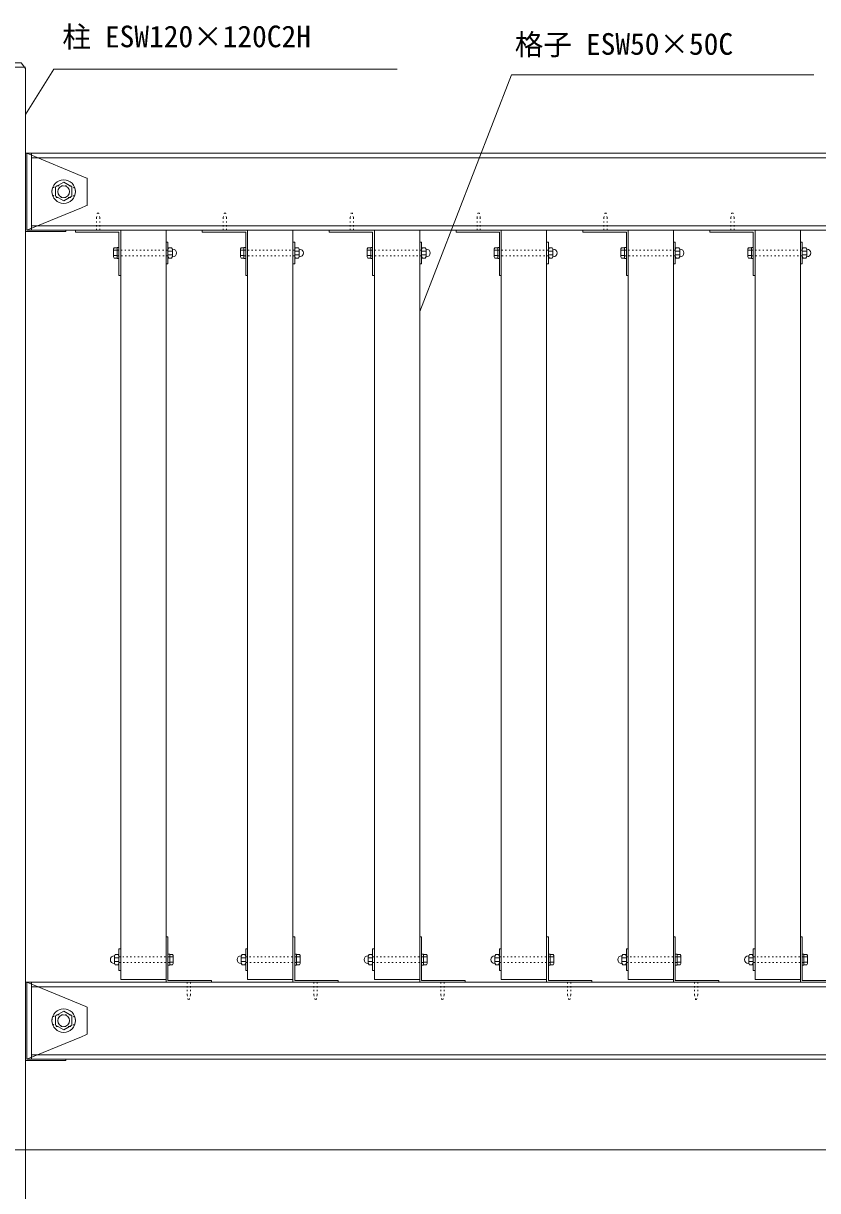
# Model space of a CAD drawing. Units: millimetres, scale not verified. Extents: x -3900 to 3900, y -2750 to 2750.
# Drawn here: x -1488 to -612, y 288 to 1576 of the extents above; entities that cross this region are included whole.
import ezdxf
from ezdxf.enums import TextEntityAlignment as Align

# ---------------------------------------------------------------- set-up
doc = ezdxf.new("R2010")
doc.units = ezdxf.units.MM
doc.header["$LTSCALE"] = 20
doc.linetypes.add('USER5', pattern=[0.208282, 0.069427, -0.138855])
doc.layers.add('0-1_IMPORTED', color=30, linetype='Continuous', lineweight=18)
doc.styles.add('ＭＳ ゴシック', font='')
doc.styles.get('ＭＳ ゴシック').set_extended_font_data('MS Gothic')

msp = doc.modelspace()

# ---------------------------------------------------------------- linework, layer by layer
at = {"layer": '0-1_IMPORTED'}
for p, q in [((-1606, 1527.55), (-1486, 1527.55)), ((-1479.5, 1427.55), (-112.5, 1427.55)), ((-1450.01, 1392.75), (-1450.5, 1390.26)), ((-1448.6, 1394.86), (-1450.01, 1392.75)), ((-1446.49, 1396.27), (-1448.6, 1394.86)), ((-1444, 1396.76), (-1446.49, 1396.27)), ((-1441.51, 1396.27), (-1444, 1396.76)), ((-1439.4, 1394.86), (-1441.51, 1396.27)), ((-1438, 1392.75), (-1439.4, 1394.86)), ((-1437.5, 1390.26), (-1438, 1392.75)), ((-1444, 1383.76), (-1441.51, 1384.26)), ((-1441.51, 1384.26), (-1439.4, 1385.67)), ((-112.5, 1352.55), (-1479.5, 1352.55)), ((-1329, 1326.55), (-1327.99, 1328.3)), ((-1325.01, 1328.3), (-1327.99, 1328.3)), ((-1324, 1326.55), (-1325.01, 1328.3)), ((-1189, 1326.55), (-1187.99, 1328.3)), ((-1185.01, 1328.3), (-1187.99, 1328.3)), ((-1184, 1326.55), (-1185.01, 1328.3)), ((-1049, 1326.55), (-1047.99, 1328.3)), ((-1045.01, 1328.3), (-1047.99, 1328.3)), ((-1044, 1326.55), (-1045.01, 1328.3)), ((-909, 1326.55), (-907.99, 1328.3)), ((-905.01, 1328.3), (-907.99, 1328.3)), ((-904, 1326.55), (-905.01, 1328.3)), ((-769, 1326.55), (-767.99, 1328.3)), ((-765.01, 1328.3), (-767.99, 1328.3)), ((-764, 1326.55), (-765.01, 1328.3)), ((-629, 1326.55), (-627.99, 1328.3)), ((-625.01, 1328.3), (-627.99, 1328.3)), ((-624, 1326.55), (-625.01, 1328.3)), ((-1389, 1325.46), (-1385, 1325.46)), ((-1389, 1319.64), (-1385, 1319.64)), ((-1329, 1326.55), (-1329, 1318.55)), ((-1324, 1324.54), (-1329, 1324.54)), ((-1324, 1320.56), (-1329, 1320.56)), ((-1329, 1318.55), (-1327.99, 1316.8)), ((-1325.01, 1316.8), (-1327.99, 1316.8)), ((-1324, 1318.55), (-1325.01, 1316.8)), ((-1323.75, 1326.8), (-1324, 1326.8)), ((-1324, 1326.55), (-1324, 1318.55)), ((-1323.75, 1318.3), (-1324, 1318.3)), ((-1249, 1325.46), (-1245, 1325.46)), ((-1249, 1319.64), (-1245, 1319.64)), ((-1189, 1326.55), (-1189, 1318.55)), ((-1184, 1324.54), (-1189, 1324.54)), ((-1184, 1320.56), (-1189, 1320.56)), ((-1189, 1318.55), (-1187.99, 1316.8)), ((-1185.01, 1316.8), (-1187.99, 1316.8)), ((-1184, 1318.55), (-1185.01, 1316.8)), ((-1183.75, 1326.8), (-1184, 1326.8)), ((-1184, 1326.55), (-1184, 1318.55)), ((-1183.75, 1318.3), (-1184, 1318.3)), ((-1109, 1325.46), (-1105, 1325.46)), ((-1109, 1319.64), (-1105, 1319.64)), ((-1049, 1326.55), (-1049, 1318.55)), ((-1044, 1324.54), (-1049, 1324.54)), ((-1044, 1320.56), (-1049, 1320.56)), ((-1049, 1318.55), (-1047.99, 1316.8)), ((-1045.01, 1316.8), (-1047.99, 1316.8)), ((-1044, 1318.55), (-1045.01, 1316.8)), ((-1043.75, 1326.8), (-1044, 1326.8)), ((-1044, 1326.55), (-1044, 1318.55)), ((-1043.75, 1318.3), (-1044, 1318.3)), ((-969, 1325.46), (-965, 1325.46)), ((-969, 1319.64), (-965, 1319.64)), ((-909, 1326.55), (-909, 1318.55)), ((-904, 1324.54), (-909, 1324.54)), ((-904, 1320.56), (-909, 1320.56)), ((-909, 1318.55), (-907.99, 1316.8)), ((-905.01, 1316.8), (-907.99, 1316.8)), ((-904, 1318.55), (-905.01, 1316.8)), ((-903.75, 1326.8), (-904, 1326.8)), ((-904, 1326.55), (-904, 1318.55)), ((-903.75, 1318.3), (-904, 1318.3)), ((-829, 1325.46), (-825, 1325.46)), ((-829, 1319.64), (-825, 1319.64)), ((-769, 1326.55), (-769, 1318.55)), ((-764, 1324.54), (-769, 1324.54)), ((-764, 1320.56), (-769, 1320.56)), ((-769, 1318.55), (-767.99, 1316.8)), ((-765.01, 1316.8), (-767.99, 1316.8)), ((-764, 1318.55), (-765.01, 1316.8)), ((-763.75, 1326.8), (-764, 1326.8)), ((-764, 1326.55), (-764, 1318.55)), ((-763.75, 1318.3), (-764, 1318.3)), ((-689, 1325.46), (-685, 1325.46)), ((-689, 1319.64), (-685, 1319.64)), ((-629, 1326.55), (-629, 1318.55)), ((-624, 1324.54), (-629, 1324.54)), ((-624, 1320.56), (-629, 1320.56)), ((-629, 1318.55), (-627.99, 1316.8)), ((-625.01, 1316.8), (-627.99, 1316.8)), ((-624, 1318.55), (-625.01, 1316.8)), ((-623.75, 1326.8), (-624, 1326.8)), ((-624, 1326.55), (-624, 1318.55)), ((-623.75, 1318.3), (-624, 1318.3)), ((-1388.25, 546.8), (-1388, 546.8)), ((-1388, 546.55), (-1386.99, 548.3)), ((-1388, 538.55), (-1388, 546.55)), ((-1388, 544.54), (-1383, 544.54)), ((-1386.99, 548.3), (-1384.01, 548.3)), ((-1383, 546.55), (-1384.01, 548.3)), ((-1383, 538.55), (-1383, 546.55)), ((-1323, 545.46), (-1327, 545.46)), ((-1248.25, 546.8), (-1248, 546.8)), ((-1248, 546.55), (-1246.99, 548.3)), ((-1248, 538.55), (-1248, 546.55)), ((-1248, 544.54), (-1243, 544.54)), ((-1246.99, 548.3), (-1244.01, 548.3)), ((-1243, 546.55), (-1244.01, 548.3)), ((-1243, 538.55), (-1243, 546.55)), ((-1183, 545.46), (-1187, 545.46)), ((-1108.25, 546.8), (-1108, 546.8)), ((-1108, 546.55), (-1106.99, 548.3)), ((-1108, 538.55), (-1108, 546.55)), ((-1108, 544.54), (-1103, 544.54)), ((-1106.99, 548.3), (-1104.01, 548.3)), ((-1103, 546.55), (-1104.01, 548.3)), ((-1103, 538.55), (-1103, 546.55)), ((-1043, 545.46), (-1047, 545.46)), ((-968.25, 546.8), (-968, 546.8)), ((-968, 546.55), (-966.99, 548.3)), ((-968, 538.55), (-968, 546.55)), ((-968, 544.54), (-963, 544.54)), ((-966.99, 548.3), (-964.01, 548.3)), ((-963, 546.55), (-964.01, 548.3)), ((-963, 538.55), (-963, 546.55)), ((-903, 545.46), (-907, 545.46)), ((-828.25, 546.8), (-828, 546.8)), ((-828, 546.55), (-826.99, 548.3)), ((-828, 538.55), (-828, 546.55)), ((-828, 544.54), (-823, 544.54)), ((-826.99, 548.3), (-824.01, 548.3)), ((-823, 546.55), (-824.01, 548.3)), ((-823, 538.55), (-823, 546.55)), ((-763, 545.46), (-767, 545.46)), ((-688.25, 546.8), (-688, 546.8)), ((-688, 546.55), (-686.99, 548.3)), ((-688, 538.55), (-688, 546.55)), ((-688, 544.54), (-683, 544.54)), ((-686.99, 548.3), (-684.01, 548.3)), ((-683, 546.55), (-684.01, 548.3)), ((-683, 538.55), (-683, 546.55)), ((-623, 545.46), (-627, 545.46)), ((-1388.25, 538.3), (-1388, 538.3)), ((-1388, 540.56), (-1383, 540.56)), ((-1388, 538.55), (-1386.99, 536.8)), ((-1386.99, 536.8), (-1384.01, 536.8)), ((-1383, 538.55), (-1384.01, 536.8)), ((-1323, 539.64), (-1327, 539.64)), ((-1248.25, 538.3), (-1248, 538.3)), ((-1248, 540.56), (-1243, 540.56)), ((-1248, 538.55), (-1246.99, 536.8)), ((-1246.99, 536.8), (-1244.01, 536.8)), ((-1243, 538.55), (-1244.01, 536.8)), ((-1183, 539.64), (-1187, 539.64)), ((-1108.25, 538.3), (-1108, 538.3)), ((-1108, 540.56), (-1103, 540.56)), ((-1108, 538.55), (-1106.99, 536.8)), ((-1106.99, 536.8), (-1104.01, 536.8)), ((-1103, 538.55), (-1104.01, 536.8)), ((-1043, 539.64), (-1047, 539.64)), ((-968.25, 538.3), (-968, 538.3)), ((-968, 540.56), (-963, 540.56)), ((-968, 538.55), (-966.99, 536.8)), ((-966.99, 536.8), (-964.01, 536.8)), ((-963, 538.55), (-964.01, 536.8)), ((-903, 539.64), (-907, 539.64)), ((-828.25, 538.3), (-828, 538.3)), ((-828, 540.56), (-823, 540.56)), ((-828, 538.55), (-826.99, 536.8)), ((-826.99, 536.8), (-824.01, 536.8)), ((-823, 538.55), (-824.01, 536.8)), ((-763, 539.64), (-767, 539.64)), ((-688.25, 538.3), (-688, 538.3)), ((-688, 540.56), (-683, 540.56)), ((-688, 538.55), (-686.99, 536.8)), ((-686.99, 536.8), (-684.01, 536.8)), ((-683, 538.55), (-684.01, 536.8)), ((-623, 539.64), (-627, 539.64)), ((-1479.5, 512.55), (-112.5, 512.55)), ((-1450.01, 477.75), (-1450.5, 475.26)), ((-1448.6, 479.86), (-1450.01, 477.75)), ((-1446.49, 481.27), (-1448.6, 479.86)), ((-1444, 481.76), (-1446.49, 481.27)), ((-1441.51, 481.27), (-1444, 481.76)), ((-1439.4, 479.86), (-1441.51, 481.27)), ((-1438, 477.75), (-1439.4, 479.86)), ((-1437.5, 475.26), (-1438, 477.75)), ((-1444, 468.76), (-1441.51, 469.26)), ((-1441.51, 469.26), (-1439.4, 470.67)), ((-112.5, 437.55), (-1479.5, 437.55)), ((200, 332.55), (-1996, 332.55))]:
    msp.add_line(p, q, dxfattribs=at)
at = {"layer": '0-1_IMPORTED', "color": 1}
for p, q in [((-1486, 1475.55), (-1454.7, 1525.55)), ((-1454.7, 1525.55), (-1076, 1525.55)), ((-1051, 1257.91), (-949.71, 1519.17)), ((-949.71, 1519.17), (-616, 1519.17))]:
    msp.add_line(p, q, dxfattribs=at)
at = {"layer": '0-1_IMPORTED', "linetype": 'USER5'}
for p, q in [((-1484.5, 1347.55), (-1484.5, 1432.55)), ((-1450.5, 1396.76), (-1437.5, 1396.76)), ((-1437.5, 1383.76), (-1450.5, 1383.76)), ((-1407.81, 1361.55), (-1406, 1369.46)), ((-1404.19, 1361.55), (-1406, 1369.46)), ((-1267.81, 1361.55), (-1266, 1369.46)), ((-1264.19, 1361.55), (-1266, 1369.46)), ((-1127.81, 1361.55), (-1126, 1369.46)), ((-1124.19, 1361.55), (-1126, 1369.46)), ((-987.81, 1361.55), (-986, 1369.46)), ((-984.19, 1361.55), (-986, 1369.46)), ((-847.81, 1361.55), (-846, 1369.46)), ((-844.19, 1361.55), (-846, 1369.46)), ((-707.81, 1361.55), (-706, 1369.46)), ((-704.19, 1361.55), (-706, 1369.46)), ((-1484.5, 432.55), (-1484.5, 517.55)), ((-1307.81, 503.55), (-1306, 495.64)), ((-1304.19, 503.55), (-1306, 495.64)), ((-1167.81, 503.55), (-1166, 495.64)), ((-1164.19, 503.55), (-1166, 495.64)), ((-1027.81, 503.55), (-1026, 495.64)), ((-1024.19, 503.55), (-1026, 495.64)), ((-887.81, 503.55), (-886, 495.64)), ((-884.19, 503.55), (-886, 495.64)), ((-747.81, 503.55), (-746, 495.64)), ((-744.19, 503.55), (-746, 495.64)), ((-1450.5, 481.76), (-1437.5, 481.76)), ((-1437.5, 468.76), (-1450.5, 468.76))]:
    msp.add_line(p, q, dxfattribs=at)
at = {"layer": '0-1_IMPORTED', "color": 1, "linetype": 'USER5'}
for p, q in [((-1407.81, 1361.55), (-1407.81, 1345.55)), ((-1404.19, 1361.55), (-1404.19, 1345.55)), ((-1267.81, 1361.55), (-1267.81, 1345.55)), ((-1264.19, 1361.55), (-1264.19, 1345.55)), ((-1127.81, 1361.55), (-1127.81, 1345.55)), ((-1124.19, 1361.55), (-1124.19, 1345.55)), ((-987.81, 1361.55), (-987.81, 1345.55)), ((-984.19, 1361.55), (-984.19, 1345.55)), ((-847.81, 1361.55), (-847.81, 1345.55)), ((-844.19, 1361.55), (-844.19, 1345.55)), ((-707.81, 1361.55), (-707.81, 1345.55)), ((-704.19, 1361.55), (-704.19, 1345.55)), ((-1307.81, 503.55), (-1307.81, 519.55)), ((-1304.19, 503.55), (-1304.19, 519.55)), ((-1167.81, 503.55), (-1167.81, 519.55)), ((-1164.19, 503.55), (-1164.19, 519.55)), ((-1027.81, 503.55), (-1027.81, 519.55)), ((-1024.19, 503.55), (-1024.19, 519.55)), ((-887.81, 503.55), (-887.81, 519.55)), ((-884.19, 503.55), (-884.19, 519.55)), ((-747.81, 503.55), (-747.81, 519.55)), ((-744.19, 503.55), (-744.19, 519.55))]:
    msp.add_line(p, q, dxfattribs=at)
at = {"layer": '0-1_IMPORTED'}
for points in [[(-1601, 1532.55), (-1491, 1532.55), (-1486, 1526.25), (-1486, -167.45), (-1606, -167.45), (-1606, 1526.25)], [(-1441.5, 1347.55), (-1441.5, 1346.05), (-1486, 1346.05), (-1486, 1432.55), (-1484.5, 1432.55), (-1419.5, 1405.63), (-1418, 1405.01), (-1418, 1375.1), (-1419.5, 1374.47), (-1424.5, 1372.4), (-1484.5, 1347.55)], [(-1479.5, 1432.55), (-1484.5, 1432.55), (-1484.5, 1347.55), (-1479.5, 1347.55)], [(-1479.5, 1432.55), (-112.5, 1432.55), (-112.5, 1347.55), (-1479.5, 1347.55)], [(-1435.03, 1385.09), (-1435.03, 1395.44), (-1444, 1400.62), (-1452.97, 1395.44), (-1452.97, 1385.09), (-1444, 1379.91)], [(-1381, 1347.55), (-1381, 1297.55), (-1383, 1297.55), (-1383, 1345.55), (-1431, 1345.55), (-1431, 1347.55)], [(-1381, 1347.55), (-1331, 1347.55), (-1331, 520.55), (-1381, 520.55)], [(-1241, 1347.55), (-1241, 1297.55), (-1243, 1297.55), (-1243, 1345.55), (-1291, 1345.55), (-1291, 1347.55)], [(-1241, 1347.55), (-1191, 1347.55), (-1191, 520.55), (-1241, 520.55)], [(-1101, 1347.55), (-1101, 1297.55), (-1103, 1297.55), (-1103, 1345.55), (-1151, 1345.55), (-1151, 1347.55)], [(-1101, 1347.55), (-1051, 1347.55), (-1051, 520.55), (-1101, 520.55)], [(-961, 1347.55), (-961, 1297.55), (-963, 1297.55), (-963, 1345.55), (-1011, 1345.55), (-1011, 1347.55)], [(-961, 1347.55), (-911, 1347.55), (-911, 520.55), (-961, 520.55)], [(-821, 1347.55), (-821, 1297.55), (-823, 1297.55), (-823, 1345.55), (-871, 1345.55), (-871, 1347.55)], [(-821, 1347.55), (-771, 1347.55), (-771, 520.55), (-821, 520.55)], [(-681, 1347.55), (-681, 1297.55), (-683, 1297.55), (-683, 1345.55), (-731, 1345.55), (-731, 1347.55)], [(-681, 1347.55), (-631, 1347.55), (-631, 520.55), (-681, 520.55)], [(-1389, 1327), (-1388.25, 1328.3), (-1385, 1328.3), (-1385, 1316.8), (-1388.25, 1316.8), (-1389, 1318.1)], [(-1385, 1328.55), (-1383, 1328.55), (-1383, 1316.55), (-1385, 1316.55)], [(-1329, 1334.55), (-1331, 1334.55), (-1331, 1310.55), (-1329, 1310.55)], [(-1249, 1327), (-1248.25, 1328.3), (-1245, 1328.3), (-1245, 1316.8), (-1248.25, 1316.8), (-1249, 1318.1)], [(-1245, 1328.55), (-1243, 1328.55), (-1243, 1316.55), (-1245, 1316.55)], [(-1189, 1334.55), (-1191, 1334.55), (-1191, 1310.55), (-1189, 1310.55)], [(-1109, 1327), (-1108.25, 1328.3), (-1105, 1328.3), (-1105, 1316.8), (-1108.25, 1316.8), (-1109, 1318.1)], [(-1105, 1328.55), (-1103, 1328.55), (-1103, 1316.55), (-1105, 1316.55)], [(-1049, 1334.55), (-1051, 1334.55), (-1051, 1310.55), (-1049, 1310.55)], [(-969, 1327), (-968.25, 1328.3), (-965, 1328.3), (-965, 1316.8), (-968.25, 1316.8), (-969, 1318.1)], [(-965, 1328.55), (-963, 1328.55), (-963, 1316.55), (-965, 1316.55)], [(-909, 1334.55), (-911, 1334.55), (-911, 1310.55), (-909, 1310.55)], [(-829, 1327), (-828.25, 1328.3), (-825, 1328.3), (-825, 1316.8), (-828.25, 1316.8), (-829, 1318.1)], [(-825, 1328.55), (-823, 1328.55), (-823, 1316.55), (-825, 1316.55)], [(-769, 1334.55), (-771, 1334.55), (-771, 1310.55), (-769, 1310.55)], [(-689, 1327), (-688.25, 1328.3), (-685, 1328.3), (-685, 1316.8), (-688.25, 1316.8), (-689, 1318.1)], [(-685, 1328.55), (-683, 1328.55), (-683, 1316.55), (-685, 1316.55)], [(-629, 1334.55), (-631, 1334.55), (-631, 1310.55), (-629, 1310.55)], [(-1331, 517.55), (-1331, 567.55), (-1329, 567.55), (-1329, 519.55), (-1281, 519.55), (-1281, 517.55)], [(-1191, 517.55), (-1191, 567.55), (-1189, 567.55), (-1189, 519.55), (-1141, 519.55), (-1141, 517.55)], [(-1051, 517.55), (-1051, 567.55), (-1049, 567.55), (-1049, 519.55), (-1001, 519.55), (-1001, 517.55)], [(-911, 517.55), (-911, 567.55), (-909, 567.55), (-909, 519.55), (-861, 519.55), (-861, 517.55)], [(-771, 517.55), (-771, 567.55), (-769, 567.55), (-769, 519.55), (-721, 519.55), (-721, 517.55)], [(-631, 517.55), (-631, 567.55), (-629, 567.55), (-629, 519.55), (-581, 519.55), (-581, 517.55)], [(-1383, 530.55), (-1381, 530.55), (-1381, 554.55), (-1383, 554.55)], [(-1243, 530.55), (-1241, 530.55), (-1241, 554.55), (-1243, 554.55)], [(-1103, 530.55), (-1101, 530.55), (-1101, 554.55), (-1103, 554.55)], [(-963, 530.55), (-961, 530.55), (-961, 554.55), (-963, 554.55)], [(-823, 530.55), (-821, 530.55), (-821, 554.55), (-823, 554.55)], [(-683, 530.55), (-681, 530.55), (-681, 554.55), (-683, 554.55)], [(-1327, 536.55), (-1329, 536.55), (-1329, 548.55), (-1327, 548.55)], [(-1323, 538.1), (-1323.75, 536.8), (-1327, 536.8), (-1327, 548.3), (-1323.75, 548.3), (-1323, 547)], [(-1187, 536.55), (-1189, 536.55), (-1189, 548.55), (-1187, 548.55)], [(-1183, 538.1), (-1183.75, 536.8), (-1187, 536.8), (-1187, 548.3), (-1183.75, 548.3), (-1183, 547)], [(-1047, 536.55), (-1049, 536.55), (-1049, 548.55), (-1047, 548.55)], [(-1043, 538.1), (-1043.75, 536.8), (-1047, 536.8), (-1047, 548.3), (-1043.75, 548.3), (-1043, 547)], [(-907, 536.55), (-909, 536.55), (-909, 548.55), (-907, 548.55)], [(-903, 538.1), (-903.75, 536.8), (-907, 536.8), (-907, 548.3), (-903.75, 548.3), (-903, 547)], [(-767, 536.55), (-769, 536.55), (-769, 548.55), (-767, 548.55)], [(-763, 538.1), (-763.75, 536.8), (-767, 536.8), (-767, 548.3), (-763.75, 548.3), (-763, 547)], [(-627, 536.55), (-629, 536.55), (-629, 548.55), (-627, 548.55)], [(-623, 538.1), (-623.75, 536.8), (-627, 536.8), (-627, 548.3), (-623.75, 548.3), (-623, 547)], [(-1441.5, 432.55), (-1441.5, 431.05), (-1486, 431.05), (-1486, 517.55), (-1484.5, 517.55), (-1419.5, 490.63), (-1418, 490.01), (-1418, 460.1), (-1419.5, 459.47), (-1424.5, 457.4), (-1484.5, 432.55)], [(-1479.5, 517.55), (-1484.5, 517.55), (-1484.5, 432.55), (-1479.5, 432.55)], [(-1479.5, 517.55), (-112.5, 517.55), (-112.5, 432.55), (-1479.5, 432.55)], [(-1435.03, 470.09), (-1435.03, 480.44), (-1444, 485.62), (-1452.97, 480.44), (-1452.97, 470.09), (-1444, 464.91)]]:
    msp.add_lwpolyline(points, close=True, dxfattribs=at)
for points in [[(-1450.5, 1390.26), (-1450.01, 1387.78), (-1448.6, 1385.67), (-1446.49, 1384.26), (-1444, 1383.76)], [(-1439.4, 1385.67), (-1438, 1387.78), (-1437.5, 1390.26)], [(-1450.5, 475.26), (-1450.01, 472.78), (-1448.6, 470.67), (-1446.49, 469.26), (-1444, 468.76)], [(-1439.4, 470.67), (-1438, 472.78), (-1437.5, 475.26)]]:
    msp.add_lwpolyline(points, dxfattribs=at)
at = {"layer": '0-1_IMPORTED', "linetype": 'USER5'}
for points in [[(-1385, 1325.55), (-1329, 1325.55), (-1329, 1319.55), (-1385, 1319.55)], [(-1245, 1325.55), (-1189, 1325.55), (-1189, 1319.55), (-1245, 1319.55)], [(-1105, 1325.55), (-1049, 1325.55), (-1049, 1319.55), (-1105, 1319.55)], [(-965, 1325.55), (-909, 1325.55), (-909, 1319.55), (-965, 1319.55)], [(-825, 1325.55), (-769, 1325.55), (-769, 1319.55), (-825, 1319.55)], [(-685, 1325.55), (-629, 1325.55), (-629, 1319.55), (-685, 1319.55)], [(-1327, 539.55), (-1383, 539.55), (-1383, 545.55), (-1327, 545.55)], [(-1187, 539.55), (-1243, 539.55), (-1243, 545.55), (-1187, 545.55)], [(-1047, 539.55), (-1103, 539.55), (-1103, 545.55), (-1047, 545.55)], [(-907, 539.55), (-963, 539.55), (-963, 545.55), (-907, 545.55)], [(-767, 539.55), (-823, 539.55), (-823, 545.55), (-767, 545.55)], [(-627, 539.55), (-683, 539.55), (-683, 545.55), (-627, 545.55)]]:
    msp.add_lwpolyline(points, close=True, dxfattribs=at)
at = {"layer": '0-1_IMPORTED'}
for centre in [(-1444, 1390.26), (-1444, 475.26)]:
    msp.add_circle(centre, 13, dxfattribs=at)
at = {"layer": '0-1_IMPORTED', "linetype": 'USER5'}
for centre, start, end in [((-1450.5, 1390.26), 90, 180), ((-1437.5, 1390.26), 0, 90), ((-1450.5, 1390.26), 180, 270), ((-1437.5, 1390.26), 270, 360), ((-1450.5, 475.26), 90, 180), ((-1437.5, 475.26), 0, 90), ((-1450.5, 475.26), 180, 270), ((-1437.5, 475.26), 270, 360)]:
    msp.add_arc(centre, 6.5, start, end, dxfattribs=at)
at = {"layer": '0-1_IMPORTED'}
for centre, start, end in [((-1323.75, 1322.55), 270, 90), ((-1183.75, 1322.55), 270, 90), ((-1043.75, 1322.55), 270, 90), ((-903.75, 1322.55), 270, 90), ((-763.75, 1322.55), 270, 90), ((-623.75, 1322.55), 270, 90), ((-1388.25, 542.55), 90, 270), ((-1248.25, 542.55), 90, 270), ((-1108.25, 542.55), 90, 270), ((-968.25, 542.55), 90, 270), ((-828.25, 542.55), 90, 270), ((-688.25, 542.55), 90, 270)]:
    msp.add_arc(centre, 4.25, start, end, dxfattribs=at)

# ---------------------------------------------------------------- texts
at = {"layer": '0-1_IMPORTED', "color": 7, "style": 'ＭＳ ゴシック'}
for s, height, p in [('柱 E', 23.16, (-1445.49, 1542.44)), ('SW120×120C2H', 23.88, (-1382.3, 1542.44)), ('格子 E', 23.16, (-946.18, 1534.14)), ('SW50×50C', 23.88, (-851.39, 1534.14))]:
    msp.add_text(s, height=height, dxfattribs=at).set_placement(p, align=Align.BOTTOM_LEFT)

doc.saveas('drawing.dxf')
